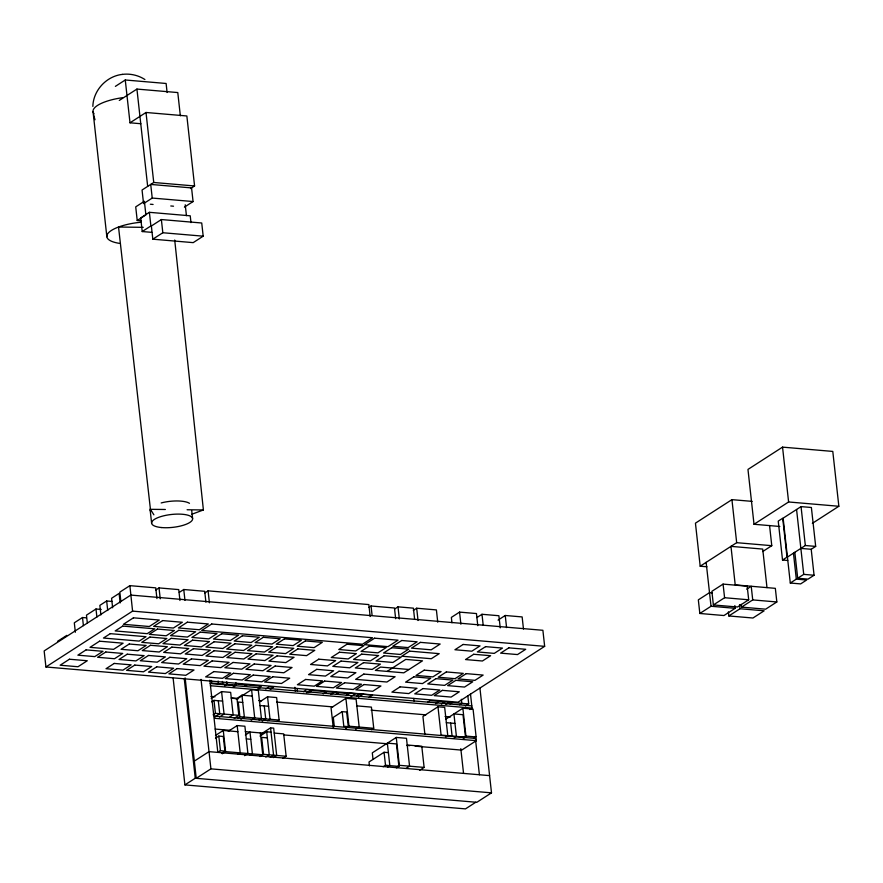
<?xml version="1.0" encoding="UTF-8"?>
<svg xmlns="http://www.w3.org/2000/svg" width="883" height="883" viewBox="0 0 883 883"><rect width="100%" height="100%" fill="white"/><g stroke="black" fill="none" stroke-linecap="round" stroke-linejoin="round"><path stroke-width="1.32" d="M92.858 106.402C93.234 90.397 106.512 76.104 122.373 74.393M115.375 86.368L125.265 79.989L166.114 83.477L167.108 92.516M119.282 100.441L136.931 89.073L177.781 92.56L180.342 115.783M125.265 79.989L130 122.803L146.004 112.483L186.854 115.971L194.58 185.971L190.54 188.576M194.58 185.971L153.741 182.483L142.053 190.011L143.554 203.642L152.229 198.057L193.068 201.545L191.567 187.913L150.717 184.426L152.229 198.057M190.982 222.626L190.231 215.816L149.382 212.317L140.706 217.913L142.218 231.545L151.744 232.35M137.218 220.496L145.894 214.9L144.382 201.28L135.717 206.865L137.218 220.496L141.302 220.838M142.218 231.545L150.883 225.949L149.382 212.317M161.368 219.547L151.368 225.993L152.825 239.183L193.189 242.637L203.189 236.18L201.732 223.002L161.368 219.547L162.825 232.737L152.825 239.183M184.404 207.13L193.068 201.545M156.931 598.586L155.75 587.857L129.878 585.65L119.834 592.118L120.872 601.511M112.163 601.455L106.666 600.981L99.845 605.374L100.905 614.899M86.413 617.846L82.505 617.515L74.304 622.802L75.353 632.239M101.236 609.458L95.993 609.005L86.468 615.153L87.351 623.199M57.516 641.345L66.81 635.363M155.662 590.087L159.028 587.912L178.741 589.601L179.944 600.495M45.927 666.974L132.582 611.124L544.656 646.345L542.89 630.296L130.805 595.076L44.15 650.926L45.927 666.974L458.001 702.195L544.656 646.345M179.282 592.394L183.763 589.502L204.713 591.301L205.916 602.184M204.746 593.001L208.09 590.837L368.851 604.579L370.165 616.511M224.735 685.903L227.052 684.413L226.765 681.764M211.158 698.321L221.578 691.61L230.662 692.382L233.134 714.866L229.668 717.106M233.145 686.29L236.567 684.082L261.346 686.201L258.002 688.354M233.818 686.676L236.136 685.186L235.838 682.537M211.677 701.864L213.995 700.362L222.626 701.102M244.492 686.433L246.776 684.954M368.829 607.438L371.059 605.992L394.469 608.001L395.65 618.729M236.158 698.928L241.942 695.197L252.295 696.08M238.852 697.846L251.589 689.634L258.277 690.208L261.412 718.53L259.094 720.02M213.112 714.844L215.43 713.354L238.84 715.351L236.975 698.409L231.269 697.923M215.099 716.709L219.735 713.718L218.3 700.738M219.426 717.073L224.061 714.093L221.578 691.61M265.739 689.016L269.072 686.864L273.553 687.25L270.22 689.391M394.635 609.016L398.001 606.842L413.399 608.166L414.591 618.928M259.447 702.007L267.549 696.786L276.633 697.559L279.116 720.042L276.798 721.532M234.216 718.343L238.84 715.351M237.659 718.122L239.878 716.687L279.116 720.042M215.474 735.473L223.278 730.44L237.847 731.687M240.882 719.314L244.359 717.073L241.942 695.197M413.321 610.385L416.688 608.221L436.39 609.91L437.747 622.195M215.474 738.232L218.807 736.091L223.289 736.466L224.911 751.102L221.578 753.254M228.289 731.312L237.174 725.572L244.9 726.234L247.913 753.519L244.58 755.671M251.236 720.197L254.712 717.956L251.589 689.634M194.337 761.102L209.006 751.643L489.59 775.627M303.421 691.698L306.754 689.546L311.235 689.932L306.787 692.791M262.24 721.135L265.706 718.894L264.271 705.914M308.597 692.592L311.942 690.44L349.083 693.619M218.2 752.15L220.43 750.716L224.911 751.102M245.353 735.009L249.988 732.029L252.395 753.905L250.088 755.395M267.715 720.76L270.032 719.27L267.549 696.786M222.273 753.773L225.618 751.621L262.748 754.788L260.342 732.912M260.529 734.336L270.562 727.868L273.675 728.133L276.688 755.44L273.344 757.603M323.167 693.839L326.511 691.687M259.999 736.08L266.688 731.775L271.026 732.15M173.145 678.299L184.911 784.899L195.253 778.232L476.82 802.305L491.5 792.846L479.933 688.089M491.5 792.846L210.916 768.861L196.236 778.32L185.154 677.923M237.957 754.303L240.187 752.857L237.174 725.572M330.915 694.491L334.249 692.349M477.791 625.683L476.456 613.553L459.557 612.107L451.356 617.394L451.953 622.78M336.412 694.226L338.73 692.725M346.379 695.385L349.856 693.144L372.471 695.076L369.138 697.228M387.162 671.4L405.761 659.413L422.493 660.837L403.818 672.824L375.352 670.396L380.529 667.062L408.984 669.491M355.761 729.259L359.182 727.062L356.103 699.193L345.904 698.321L331.07 707.879L333.266 727.78M350.926 696.621L355.551 693.63M260.055 756.554L263.52 754.314L286.147 756.256L283.675 733.883L274.216 733.067M476.864 617.592L481.986 614.281L498.884 615.727L500.231 627.857M356.555 696.157L359.9 694.005M265.75 757.04L269.227 754.81L266.688 731.775M358.564 697.14L363.012 694.27M270.231 757.327L273.575 755.175L270.562 727.868M346.07 728.1L348.288 726.665L346.677 712.029L342.196 711.643L333.299 717.371L334.326 726.687M282.803 758.409L286.147 756.256M498.067 620.109L505.242 615.484L522.14 616.93L523.476 629.06M345.551 728.387L348.973 726.19L373.752 728.298L371.412 707.128L356.842 705.881M812.338 523.365L838.85 506.268L832.79 451.423L782.548 447.129L747.967 469.425L754.016 524.27L779.821 526.478M371.522 729.744L373.752 728.298M752.173 501.378L731.93 499.646L695.44 523.166L700.186 566.202L706.941 566.776M427.78 702.117L430.098 700.627L468.718 703.928L467.824 695.793M435.705 703.641L439.182 701.4M441.412 704.126L444.877 701.886M445.474 737.173L447.791 735.682L444.668 707.36L437.968 706.786L422.924 716.488L424.855 734.016M445.882 704.413L449.226 702.261M406.125 768.376L409.557 766.179L406.478 738.309L396.268 737.437L372.295 752.846L373.034 759.457M450.12 703.961L452.339 702.526M388.399 752.636L384.072 752.272L369.017 761.974L369.447 765.87M459.579 704.766L461.809 703.332L461.356 699.27M465.462 706.025L468.718 703.928M445.827 719.159L462.858 708.232L473.067 709.104L476.136 736.963L473.862 738.442M754.016 524.27L788.607 501.974L838.85 506.268M469.789 709.535L472.052 708.089L210.474 685.727M383.189 766.753L385.507 765.252L398.906 766.4L396.434 743.916L387.35 743.144L389.833 765.627L387.516 767.117M700.186 566.202L736.676 542.681L771.775 545.683L769.557 525.506M395.926 767.504L399.348 765.307L424.116 767.415L421.787 746.245L407.218 744.998M800.859 548.398L811.201 549.281L815.682 546.4L811.378 507.493L801.047 506.61L783.133 518.155L790.296 583.023L800.627 583.906L806.654 580.021L796.311 579.138L790.296 583.023M396.599 767.89L398.906 766.4M454.105 737.912L456.412 736.422L453.939 713.939L463.012 714.711L465.496 737.195L463.178 738.685M463.652 737.57L465.937 736.091L476.136 736.963M419.657 770.296L424.116 767.415M762.658 551.566L771.775 545.683M476.345 740.671L214.768 718.309L214.525 716.124L476.103 738.475L476.345 740.671L461.677 750.12L415.109 746.146M723.078 584.105L711.875 591.323L713.376 604.943L737.493 607.007L748.696 599.789L747.184 586.169L723.078 584.105L724.579 597.725L713.376 604.943M782.526 560.021L787.007 557.14L782.713 518.233L778.232 521.113L782.526 560.021L787.702 560.462M712.206 592.868L709.535 592.636L698.332 599.855L699.833 613.475L711.036 606.257L735.153 608.321L734.844 605.595M787.426 557.063L805.34 545.517L815.682 546.4M746.742 589.171L751.223 586.29L752.724 599.91L741.532 607.118L741.223 604.402M735.153 608.321L723.95 615.539L699.833 613.475M728.828 615.959L740.031 608.74L764.148 610.804L752.945 618.012L728.828 615.959L728.387 611.875M794.832 552.283L797.702 578.244L803.729 574.369L814.071 575.252L811.201 549.281M814.071 575.252L808.044 579.127L797.702 578.244M766.985 587.603L762.724 549.083L730.969 546.367L735.219 584.888L775.34 588.343L776.841 601.963L765.638 609.182L741.532 607.118M475.838 802.217L465.496 808.883L184.911 784.899M191.777 514.27L203.399 509.955L174.713 240.033M122.284 74.404C130.121 73.366 138.289 75.221 144.911 79.525M143.223 227.339L118.532 227.03L150.43 509.314L153.885 514.811M150.43 509.314L165.364 509.491M187.097 509.756L203.399 509.955M130 122.803L140.894 123.73M150.364 204.227L153.079 204.459M170.783 205.971L173.51 206.203M162.825 232.737L203.189 236.18M752.724 599.91L776.841 601.963M724.579 597.725L748.696 599.789M236.136 685.186L211.732 683.1L211.434 680.407M210.231 683.541L471.809 705.892M210.86 696.477L214.966 696.819M231.401 698.232L238.255 698.817M258.796 700.572L261.534 700.804M276.6 702.095L332.748 706.886M371.092 710.164L425.871 714.844M445.054 716.488L450.529 716.952M242.748 702.438L238.267 702.051L239.878 716.687M259.977 705.539L268.598 706.279M446.356 722.691L454.988 723.431M348.288 726.665L343.807 726.279L342.196 711.643M465.496 737.195L441.092 735.109L437.968 706.786M215.154 729.06L230.22 730.34M245.286 731.632L263.09 733.155M283.631 734.91L387.714 743.806M406.886 745.44L409.635 745.682M267.361 737.868L261.655 737.382L263.52 754.314M246.302 738.883L250.783 739.27M95 119.757L93.543 114.735M801.047 506.61L805.34 545.517M796.565 509.502L803.729 574.369M782.548 447.129L788.607 501.974M793.453 553.177L796.311 579.138M731.93 499.646L736.676 542.681M739.579 604.656L740.031 608.74M706.135 562.361L711.036 606.257M505.242 615.484L506.577 627.614M481.986 614.281L483.178 625.065M470.496 694.06L472.162 709.104M475.175 736.455L479.403 774.755M459.557 612.107L460.893 624.237M462.858 708.232L465.937 736.091M460.805 748.652L463.531 773.265M450.661 723.067L452.085 736.047M416.688 608.221L418.034 620.506M413.741 698.42L414.028 701.069M398.001 606.842L399.337 618.961M396.268 737.437L399.348 765.307M371.059 605.992L372.096 615.385M384.072 752.272L385.507 765.252M345.904 698.321L348.973 726.19M297.13 688.619L297.428 691.279M294.878 687.272L295.308 691.234M259.447 685.936L259.745 688.597M185.231 204.768L186.434 215.673M222.439 681.444L222.726 684.038M208.09 590.837L209.414 602.78M218.123 680.97L218.421 683.674M223.278 730.44L225.618 751.621M218.807 736.091L220.43 750.716M213.995 700.362L215.43 713.354M191.732 510.65L192.604 518.542M209.856 680.131L217.825 752.393M146.004 112.483L153.741 182.483M136.931 89.073L147.671 186.39M201.026 679.369L210.916 768.861M183.763 589.502L184.966 600.396M184.238 678.475L195.253 778.232M159.028 587.912L160.231 598.806M150.176 510.153L151.633 523.288M93.046 111.677L106.854 236.743M129.878 585.65L132.582 611.124M120.165 602.934L119.117 593.409L111.589 598.266L112.638 607.791M106.666 600.981L107.715 610.506M95.993 609.005L96.887 617.051M82.505 617.515L83.399 625.606M150.883 511.456A20.629 6.479 -6.3 0 1 150.419 508.74M161.181 502.946A20.629 6.479 -6.3 0 1 189.481 503.31M94.106 113.819A33.764 10.607 -6.3 0 1 122.759 97.671M119.514 243.377A33.764 10.607 -6.3 0 1 108.852 232.428A33.764 10.607 -6.3 0 1 141.357 222.196M69.448 659.226L60.154 665.219L77.991 666.742L87.285 660.749L69.448 659.226M133.432 617.824L123.388 624.303L149.26 626.511L159.293 620.043L133.432 617.824M110.276 633.652L103.454 638.045L139.183 641.102L145.993 636.709L110.276 633.652M122.726 626.08L115.187 630.937L147.218 633.674L154.757 628.817L122.726 626.08M86.081 649.877L77.881 655.164L94.779 656.61L102.98 651.323L86.081 649.877M99.547 641.19L90.022 647.338L113.587 649.347L123.112 643.199L99.547 641.19M105.817 651.996L97.616 657.283L114.514 658.729L122.715 653.442L105.817 651.996M162.638 620.583L153.664 626.367L173.377 628.045L182.351 622.272L162.638 620.583M129.238 644.016L121.037 649.303L137.936 650.749L146.137 645.462L129.238 644.016M157.483 629.06L149.282 634.347L166.181 635.793L174.381 630.506L157.483 629.06M149.955 637.062L141.755 642.349L158.653 643.795L166.854 638.508L149.955 637.062M127.229 654.193L119.028 659.48L135.927 660.914L144.128 655.639L127.229 654.193M114.227 663.431L106.026 668.707L122.925 670.153L131.114 664.866L114.227 663.431M150.485 645.285L142.295 650.572L159.183 652.007L167.384 646.731L150.485 645.285M187.373 622.173L178.41 627.956L199.348 629.745L208.311 623.961L187.373 622.173M178.741 630.33L170.54 635.617L187.439 637.062L195.64 631.775L178.741 630.33M171.214 638.332L163.013 643.608L179.911 645.054L188.112 639.767L171.214 638.332M148.487 655.451L140.287 660.738L157.185 662.184L165.386 656.897L148.487 655.451M134.79 665.076L126.589 670.352L143.488 671.797L151.688 666.51L134.79 665.076M171.865 647.107L163.664 652.394L180.562 653.839L188.763 648.552L171.865 647.107M211.754 623.994L201.71 630.473L362.471 644.215L372.516 637.736L211.754 623.994M200.11 632.151L191.909 637.438L208.807 638.884L217.008 633.597L200.11 632.151M192.582 640.153L184.381 645.44L201.28 646.886L209.481 641.599L192.582 640.153M169.856 657.283L161.655 662.57L178.554 664.016L186.754 658.729L169.856 657.283M156.688 666.831L148.487 672.118L165.386 673.563L173.587 668.276L156.688 666.831M193.432 648.707L185.231 653.994L202.13 655.44L210.331 650.153L193.432 648.707M221.677 633.762L213.476 639.038L230.375 640.484L238.576 635.197L221.677 633.762M214.161 641.753L205.96 647.04L222.858 648.486L231.059 643.199L214.161 641.753M191.423 658.884L183.222 664.171L200.121 665.616L208.322 660.329L191.423 658.884M177.108 668.574L168.907 673.861L185.805 675.307L194.006 670.02L177.108 668.574M214.161 650.727L205.96 656.014L222.858 657.449L231.059 652.173L214.161 650.727M242.417 635.771L234.216 641.058L251.114 642.504L259.315 637.217L242.417 635.771M234.889 643.773L226.688 649.049L243.587 650.495L251.787 645.208L234.889 643.773M212.163 660.892L203.962 666.179L220.86 667.625L229.061 662.338L212.163 660.892M235.066 652.272L226.865 657.559L243.763 658.994L251.964 653.718L235.066 652.272M263.311 637.316L255.11 642.603L272.008 644.049L280.209 638.762L263.311 637.316M213.852 671.599L205.651 676.886L222.538 678.332L230.739 673.045L213.852 671.599M255.794 645.307L247.593 650.594L264.492 652.04L272.681 646.753L255.794 645.307M233.057 662.438L224.856 667.725L241.754 669.171L249.955 663.884L233.057 662.438M256.191 653.828L247.991 659.115L264.889 660.561L273.09 655.274L256.191 653.828M284.436 638.884L276.236 644.16L293.134 645.605L301.335 640.318L284.436 638.884M233.465 673.276L225.264 678.563L242.163 680.009L250.364 674.722L233.465 673.276M276.909 646.875L268.708 652.162L285.606 653.608L293.807 648.321L276.909 646.875M254.183 664.005L245.982 669.292L262.88 670.738L271.081 665.451L254.183 664.005M277.141 655.87L268.94 661.146L285.838 662.592L294.039 657.305L277.141 655.87M305.397 640.915L297.196 646.201L314.094 647.636L322.295 642.36L305.397 640.915M253.2 675.076L244.999 680.363L261.898 681.808L270.099 676.521L253.2 675.076M297.869 648.906L289.668 654.193L306.567 655.639L314.767 650.352L297.869 648.906M275.143 666.036L266.942 671.323L283.84 672.769L292.041 667.482L275.143 666.036M272.814 676.753L264.613 682.04L281.511 683.486L289.712 678.199L272.814 676.753M318.752 659.182L310.551 664.469L327.45 665.903L335.65 660.627L318.752 659.182M346.997 644.226L338.796 649.513L355.694 650.959L363.895 645.672L346.997 644.226M339.469 652.217L331.268 657.504L348.167 658.95L356.368 653.663L339.469 652.217M316.743 669.347L308.542 674.634L325.441 676.08L333.642 670.793L316.743 669.347M305.584 679.446L297.383 684.722L314.282 686.168L322.483 680.881L305.584 679.446M374.613 638.177L364.569 644.656L387.979 646.654L398.023 640.175L374.613 638.177M341.015 661.08L332.814 666.367L349.712 667.813L357.913 662.526L341.015 661.08M369.26 646.124L361.059 651.411L377.957 652.857L386.158 647.57L369.26 646.124M361.732 654.126L353.531 659.413L370.43 660.859L378.63 655.572L361.732 654.126M339.006 671.257L330.805 676.544L347.703 677.978L355.904 672.703L339.006 671.257M324.668 681.069L316.467 686.356L333.366 687.802L341.566 682.515L324.668 681.069M363.509 662.68L355.308 667.967L372.207 669.413L380.407 664.126L363.509 662.68M401.721 640.495L392.747 646.279L408.145 647.592L417.118 641.809L401.721 640.495M391.754 647.725L383.553 653.012L400.452 654.458L408.652 649.171L391.754 647.725M384.226 655.727L376.026 661.014L392.924 662.449L401.125 657.173L384.226 655.727M344.558 682.769L336.357 688.056L353.255 689.502L361.456 684.215L344.558 682.769M363.818 674.071L355.639 679.347L386.92 682.018L395.109 676.742L363.818 674.071M420.451 642.36L411.489 648.133L431.191 649.822L440.164 644.038L420.451 642.36M409.646 651.124L401.754 656.212L431.312 658.729L439.204 653.652L409.646 651.124M364.028 684.546L355.827 689.833L372.725 691.279L380.926 685.992L364.028 684.546M463.134 644.458L454.933 649.745L471.831 651.19L480.032 645.903L463.134 644.458M413.796 676.853L405.595 682.14L422.493 683.585L430.694 678.299L413.796 676.853M424.204 670.153L416.003 675.44L432.902 676.886L441.103 671.599L424.204 670.153M400.098 686.842L391.897 692.129L408.796 693.574L416.997 688.287L400.098 686.842M435.959 678.641L427.758 683.928L444.657 685.363L452.858 680.087L435.959 678.641M446.356 671.93L438.156 677.217L455.054 678.663L463.255 673.376L446.356 671.93M473.718 654.27L465.518 659.557L482.416 661.003L490.617 655.716L473.718 654.27M485.562 646.643L477.361 651.93L494.259 653.376L502.46 648.089L485.562 646.643M422.946 688.574L414.745 693.861L431.644 695.296L439.844 690.02L422.946 688.574M455.849 680.34L447.648 685.627L464.546 687.062L472.747 681.786L455.849 680.34M466.246 673.63L458.045 678.917L474.944 680.363L483.144 675.076L466.246 673.63M442.416 690.351L434.215 695.627L451.114 697.073L459.315 691.786L442.416 690.351M508.807 647.846L500.606 653.133L517.504 654.568L525.705 649.292L508.807 647.846M161.523 527.548A20.629 6.479 -6.3 0 0 192.626 518.994A20.629 6.479 -6.3 0 0 162.196 516.202A20.629 6.479 -6.3 0 0 161.523 527.548"/></g></svg>
